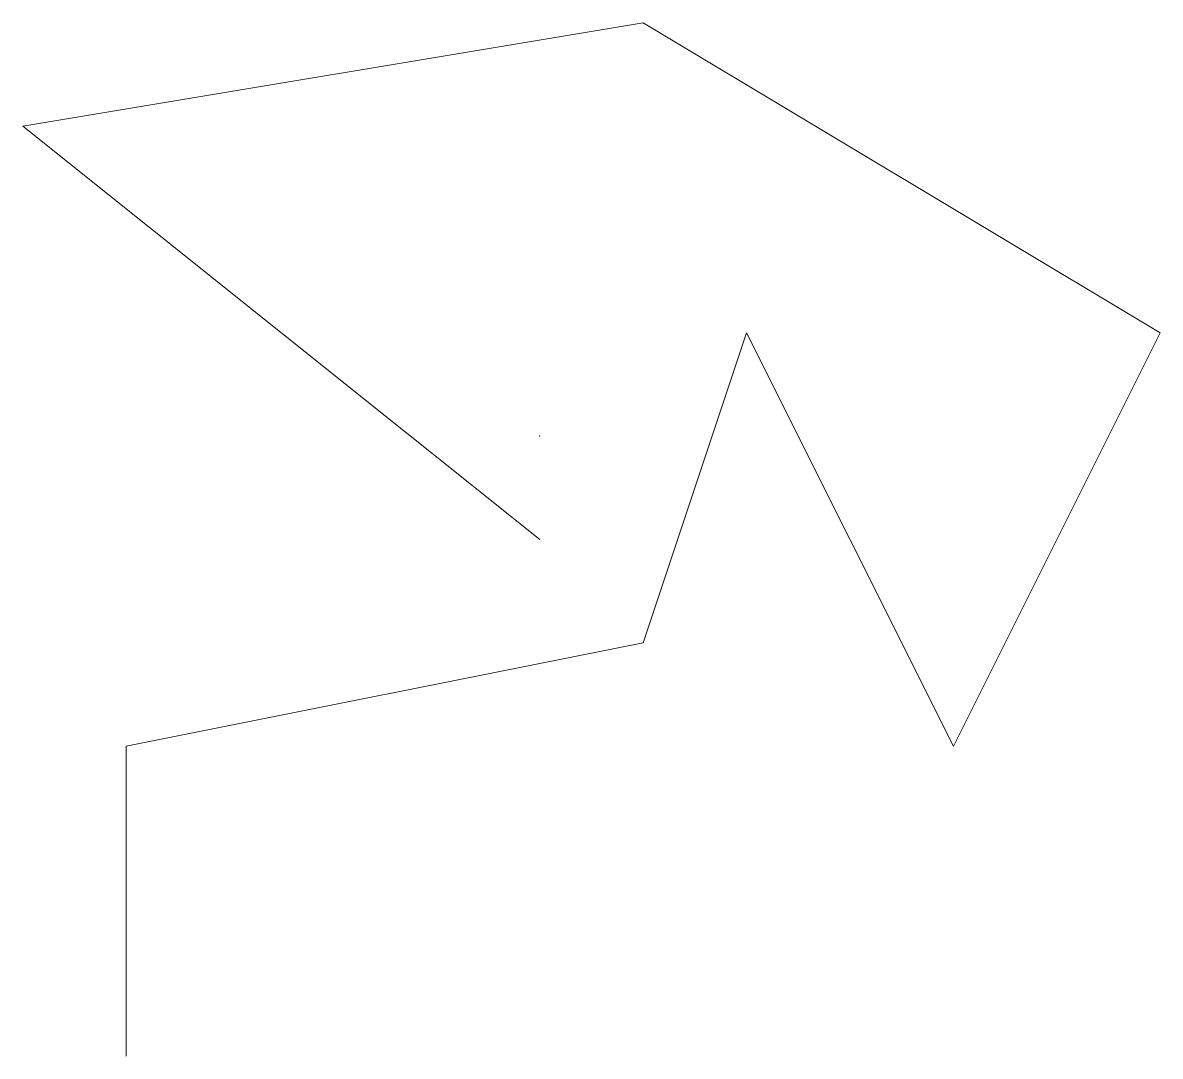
# Model space of a CAD drawing. Header units: millimetres. Extents: x -30 to 80, y 0 to 100.
import ezdxf

# ---------------------------------------------------------------- set-up
doc = ezdxf.new("R2010")
doc.units = ezdxf.units.MM
doc.layers.add('input', color=1, linetype='CONTINUOUS', lineweight=0)

msp = doc.modelspace()

# ---------------------------------------------------------------- linework, layer by layer
at = {"layer": 'input'}
msp.add_lwpolyline([(20, 50), (-30, 90), (30, 100), (80, 70), (60, 30), (40, 70), (30, 40), (-20, 30), (-20, 0)], dxfattribs=at)
msp.add_point((20, 60), dxfattribs=at)

doc.saveas('drawing.dxf')
